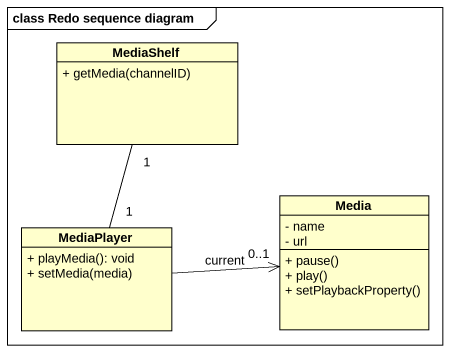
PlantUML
@startuml
mainframe class Redo sequence diagram
hide circle
hide empty members
skinparam classAttributeIconSize 0
class MediaShelf {
  + getMedia(channelID)
}
class MediaPlayer {
  + playMedia(): void
  + setMedia(media)
}
class Media {
  - name
  - url
  + pause()
  + play()
  + setPlaybackProperty()
}
MediaShelf "1" -- "1" MediaPlayer
MediaPlayer -right-> "0..1" Media : current
@enduml
